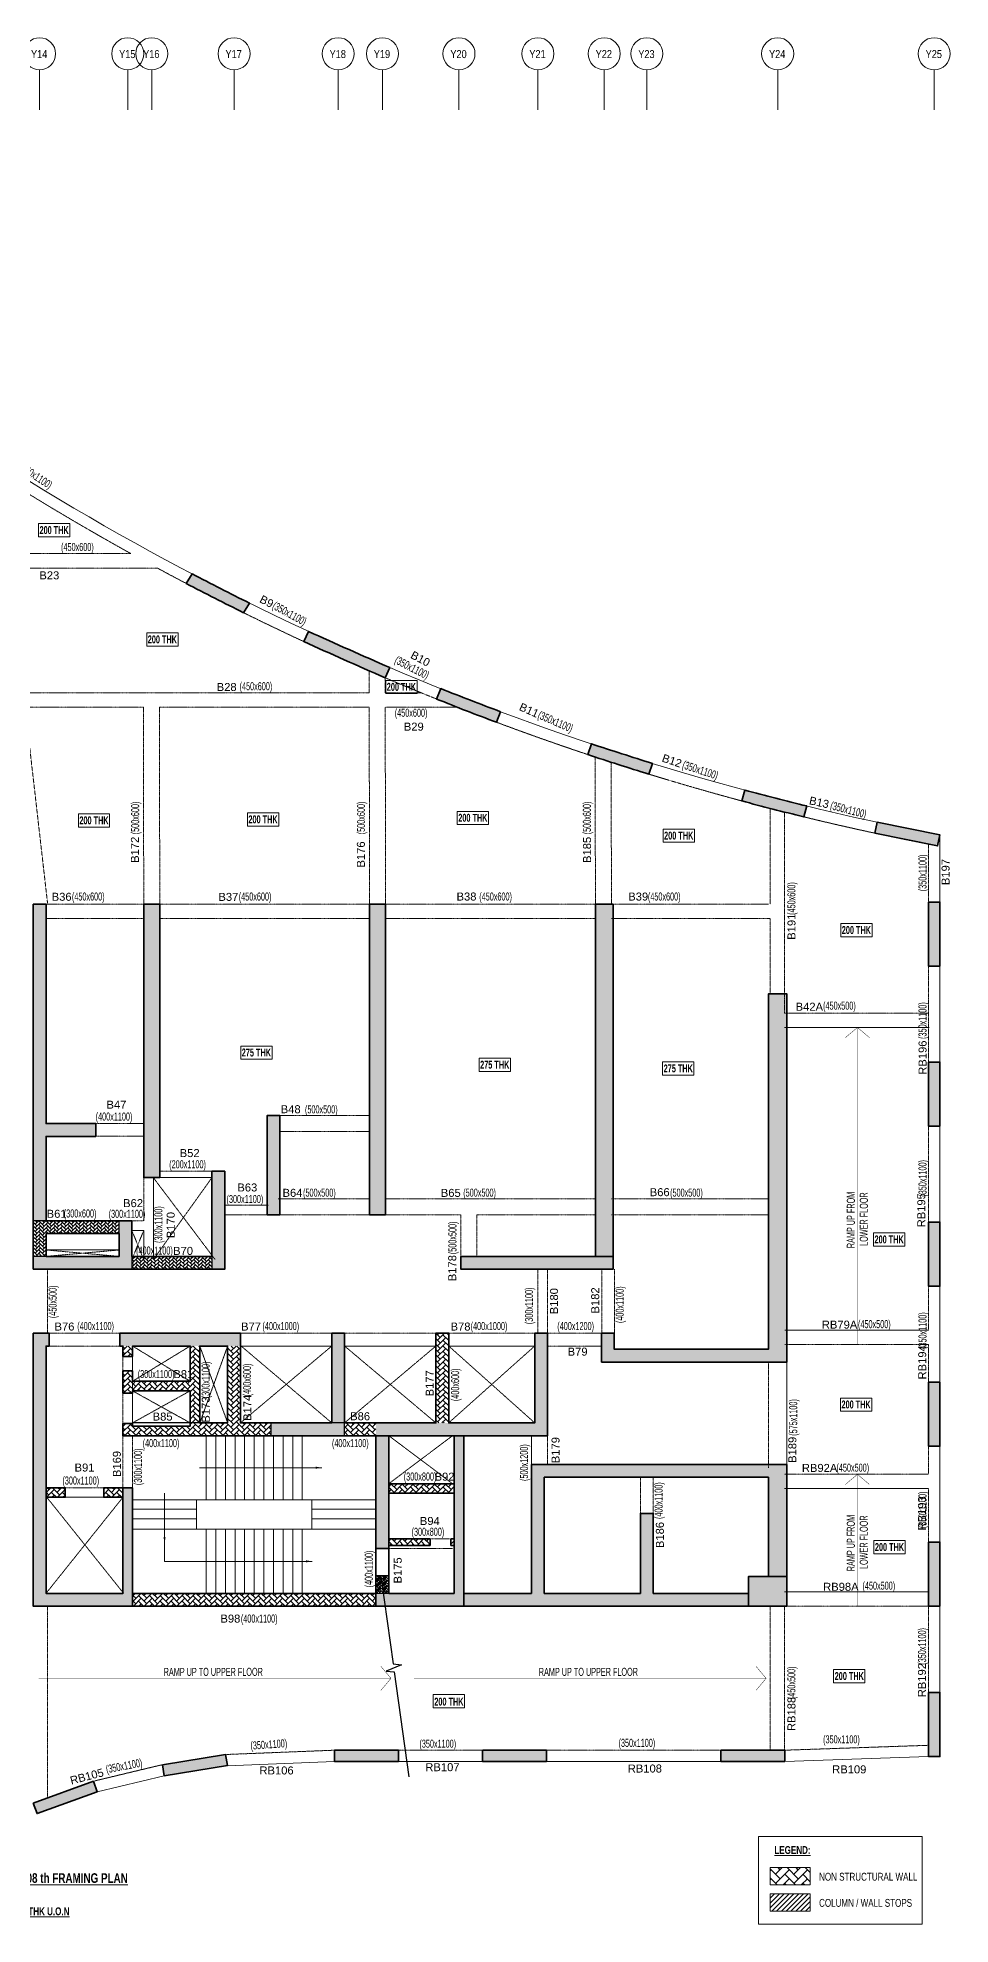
# Model space of a CAD drawing. Header units: millimetres. Extents: x -22 to 70213, y 125 to 62313.
# Drawn here: x 41729 to 70213, y 3389 to 62313 of the extents above; entities that cross this region are included whole.
import ezdxf
from ezdxf.enums import TextEntityAlignment as Align

# ---------------------------------------------------------------- set-up
doc = ezdxf.new("R2010")
doc.units = ezdxf.units.MM
doc.linetypes.add('Grid Line', pattern=[2222.5, 1270, -317.5, 317.5, -317.5])
doc.linetypes.add('HIDDEN', pattern=[0.375, 0.25, -0.125])
for name, color, linetype, lineweight in [('A-ANNO-DIMS', 8, 'Continuous', 15), ('A-DETL-MISC', 35, 'Continuous', 15), ('A-FLOR-IDEN', 11, 'Continuous', 9), ('A-GRIDS', 8, 'Continuous', 9), ('A-HIDD-ABVE', 8, 'HIDDEN', 20), ('G-ANNO-TEXT', 231, 'Continuous', 9), ('S-BEAM', 7, 'Continuous', 18), ('S-BEAM-IDEN', 2, 'Continuous', 9), ('S-COL HATCH', 9, 'Continuous', 0), ('S-COLS', 5, 'Continuous', 35), ('S-GRIDS', 8, 'Continuous', 9)]:
    doc.layers.add(name, color=color, linetype=linetype, lineweight=lineweight)
for name, color, linetype in [('Beam Nos', 7, 'Continuous'), ('changes', 7, 'Continuous'), ('SECTION LINE', 4, 'Continuous'), ('SUNK SLAB', 8, 'Continuous')]:
    doc.layers.add(name, color=color, linetype=linetype)
doc.styles.add('Arial Narrow', font='ARIALN.TTF', dxfattribs={"height": 400})
doc.styles.add('Dim.s & Anno.(Misc.)', font='ARIALN.TTF')
doc.styles.add('SC-BBS1', font='SansSerif')
doc.styles.add('Swis721 LtCn BT', font='swisscl.ttf', dxfattribs={"width": 0.9, "height": 233.355162})
doc.styles.add('Swis721 LtCn BT_2', font='swisscl.ttf', dxfattribs={"height": 244.992296})
doc.styles.add('Swis721 LtCn BT_B', font='', dxfattribs={"width": 0.9, "height": 246.918336})
doc.styles.get('Swis721 LtCn BT_B').set_extended_font_data('Swis721 LtCn BT', bold=True)
doc.dimstyles.new('A-GFC-100', dxfattribs={"dimscale": 100, "dimtxt": 1.75, "dimasz": 1.5, "dimexe": 1.5, "dimexo": 0, "dimgap": 1, "dimtad": 1, "dimdsep": 46, "dimtxsty": 'Dim.s & Anno.(Misc.)', "dimblk": 'ARCHTICK', "dimcen": 0, "dimdle": 1.5, "dimclrd": 256, "dimclre": 8, "dimclrt": 6, "dimazin": 2, "dimtfac": 1, "dimtix": 1, "dimtmove": 2, "dimatfit": 3, "dimfxl": 1, "dimtolj": 1, "dimlwd": -1, "dimlwe": 9, "dimarcsym": 0})
pattern_1 = [(45, (-31794446.85, 20735559.75), (0, 169.7056275), [360, -120]), (135, (-31794362, 20735644.6), (1e-14, 169.7056275), [360, -120])]

# ---------------------------------------------------------------- blocks, each defined once
blk = doc.blocks.new('A$C0921b736')
at = {"layer": 'S-COL HATCH', "transparency": 33554687}
h = blk.add_hatch(color=256, dxfattribs=at)
h.dxf.hatch_style = 1
h.paths.add_polyline_path([(29725, 12785), (30125, 12785), (30125, 15425), (31675, 15425), (31675, 15825), (30125, 15825), (30125, 22675), (29725, 22675)])
h = blk.add_hatch(color=256, dxfattribs=at)
h.dxf.hatch_style = 1
h.paths.add_polyline_path([(33675, 14135), (33175, 14135), (33175, 22675), (33675, 22675)])
h = blk.add_hatch(color=256, dxfattribs=at)
h.dxf.hatch_style = 1
h.paths.add_polyline_path([(40725, 12975), (40225, 12975), (40225, 22675), (40725, 22675)])
h = blk.add_hatch(color=256, dxfattribs=at)
h.dxf.hatch_style = 1
h.paths.add_polyline_path([(43075, 11675), (43075, 11275), (47825, 11275), (47825, 11675)])
h.paths.add_polyline_path([(47825, 22675), (47275, 22675), (47275, 11675), (47825, 11675)])
h = blk.add_hatch(color=256, dxfattribs=at)
h.dxf.hatch_style = 1
h.paths.add_polyline_path([(53250, 8375), (53250, 19875), (52675, 19875), (52675, 8775), (47865, 8775), (47865, 9275), (47465, 9275), (47465, 8375)])
h = blk.add_hatch(color=256, dxfattribs=at)
h.dxf.hatch_style = 1
h.paths.add_polyline_path([(37425, 16075), (37025, 16075), (37025, 12975), (37425, 12975)])
h = blk.add_hatch(color=256, dxfattribs=at)
h.dxf.hatch_style = 1
h.paths.add_polyline_path([(35305, 11675), (35305, 11275), (35705, 11275), (35705, 14335), (35305, 14335)])
h = blk.add_hatch(color=256, dxfattribs=at)
h.dxf.hatch_style = 1
h.paths.add_polyline_path([(32805, 11275), (32805, 11675), (32805, 12785), (32405, 12785), (32405, 12385), (32405, 11675), (30125, 11675), (29725, 11675), (29725, 11275)])
at = {"layer": 'S-COL HATCH'}
h = blk.add_hatch(dxfattribs=at)
h.set_pattern_fill('AR-HBONE', color=256, scale=20)
h.set_pattern_definition([(45, (-31794446.854, 20735559.75), (0, 113.13708499), [240, -80]), (135, (-31794390.286, 20735616.32), (9e-15, 113.13708499), [240, -80])])
h.paths.add_polyline_path([(30125, 12385), (30125, 11692), (30125, 11692), (30125, 11675), (29725, 11675), (29725, 12785), (32405, 12785), (32405, 12485), (32405, 12385)])
h = blk.add_hatch(dxfattribs=at)
h.set_pattern_fill('AR-HBONE', color=256, scale=20)
h.set_pattern_definition([(45, (-31966103.18, 21022167.41), (0, 113.13708499), [240, -80]), (135, (-31966046.61, 21022223.98), (9e-15, 113.13708499), [240, -80])])
h.paths.add_polyline_path([(35305, 11275), (35305, 11675), (32805, 11675), (32805, 11275)])
at = {"layer": 'S-COL HATCH', "transparency": 33554687}
h = blk.add_hatch(color=256, dxfattribs=at)
h.dxf.hatch_style = 1
h.paths.add_polyline_path([(32525, 4450), (32825, 4450), (32825, 1150), (32825, 750), (30125, 750), (29725, 750), (29725, 1150), (29725, 1150), (29725, 9275), (30225, 9275), (30225, 8875), (30125, 8875), (30125, 1150), (30125, 1150), (32525, 1150), (32525, 1150)])
h = blk.add_hatch(color=256, dxfattribs=at)
h.dxf.hatch_style = 1
h.paths.add_polyline_path([(36195, 9275), (32425, 9275), (32425, 8875), (36195, 8875)])
at = {"layer": 'S-COL HATCH'}
h = blk.add_hatch(dxfattribs=at)
h.set_pattern_fill('AR-HBONE', color=256, scale=30)
h.set_pattern_definition(pattern_1)
h.paths.add_polyline_path([(34925, 8875), (34625, 8875), (34625, 7775), (32825, 7775), (32825, 8100), (32525, 8100), (32525, 7398), (32825, 7398), (32825, 7475), (34625, 7475), (34625, 6375), (32825, 6375), (32825, 6453), (32525, 6453), (32525, 6075), (37145, 6075), (37145, 6475), (34925, 6475)])
h = blk.add_hatch(dxfattribs=at)
h.set_pattern_fill('AR-HBONE', color=256, scale=30)
h.set_pattern_definition(pattern_1)
h.paths.add_polyline_path([(32825, 8875), (32525, 8875), (32525, 8550), (32825, 8550)])
h = blk.add_hatch(dxfattribs=at)
h.set_pattern_fill('AR-HBONE', color=256, scale=30)
h.set_pattern_definition(pattern_1)
h.paths.add_polyline_path([(36195, 6475), (35795, 6475), (35795, 8875), (36195, 8875)])
at = {"layer": 'S-COL HATCH', "transparency": 33554687}
h = blk.add_hatch(color=256, dxfattribs=at)
h.dxf.hatch_style = 1
h.paths.add_polyline_path([(39445, 9275), (39045, 9275), (39045, 6475), (39445, 6475)])
h = blk.add_hatch(color=256, dxfattribs=at)
h.dxf.hatch_style = 1
h.paths.add_polyline_path([(40425, 6075), (40425, 6475), (45379, 6475), (45379, 9275), (45779, 9275), (45779, 6075)])
at = {"layer": 'S-COL HATCH'}
h = blk.add_hatch(dxfattribs=at)
h.set_pattern_fill('AR-HBONE', color=256, scale=30)
h.set_pattern_definition(pattern_1)
h.paths.add_polyline_path([(42695, 6475), (42295, 6475), (42295, 9275), (42695, 9275)])
at = {"layer": 'S-COL HATCH', "transparency": 33554687}
h = blk.add_hatch(color=256, dxfattribs=at)
h.dxf.hatch_style = 1
h.paths.add_polyline_path([(39445, 6475), (37145, 6475), (37145, 6075), (39445, 6075)])
at = {"layer": 'S-COL HATCH'}
h = blk.add_hatch(dxfattribs=at)
h.set_pattern_fill('AR-HBONE', color=256, scale=30)
h.set_pattern_definition(pattern_1)
h.paths.add_polyline_path([(39445, 6475), (40425, 6475), (40425, 6075), (39445, 6075)])
at = {"layer": 'S-COL HATCH', "transparency": 33554687}
h = blk.add_hatch(color=256, dxfattribs=at)
h.dxf.hatch_style = 1
h.paths.add_polyline_path([(40425, 6075), (40825, 6075), (40825, 6075), (40825, 4575), (40825, 4575), (40825, 4275), (40825, 2550), (40425, 2550)])
h = blk.add_hatch(color=256, dxfattribs=at)
h.dxf.hatch_style = 1
h.paths.add_polyline_path([(42865, 6075), (43165, 6075), (43165, 750), (42865, 750), (40425, 750), (40425, 1150), (42865, 1150), (42865, 2850), (42865, 2850), (42865, 2850)])
h = blk.add_hatch(color=256, dxfattribs=at)
h.dxf.hatch_style = 1
h.paths.add_polyline_path([(52675, 4775), (52675, 1675), (53250, 1675), (53250, 5175), (45279, 5175), (45279, 1150), (43165, 1150), (43165, 750), (52050, 750), (52050, 1150), (49079, 1150), (49079, 3648), (48679, 3648), (48679, 1150), (45679, 1150), (45679, 4775)])
at = {"layer": 'S-COL HATCH'}
h = blk.add_hatch(dxfattribs=at)
h.set_pattern_fill('AR-HBONE', color=256, scale=30)
h.set_pattern_definition([(45, (-31794446.85, 20683630.75), (0, 169.7056275), [360, -120]), (135, (-31794362, 20683715.6), (1e-14, 169.7056275), [360, -120])])
h.paths.add_polyline_path([(32525, 4150), (32525, 4450), (31925, 4450), (31925, 4150)])
h.paths.add_polyline_path([(30725, 4150), (30725, 4450), (30125, 4450), (30125, 4150)])
h = blk.add_hatch(dxfattribs=at)
h.set_pattern_fill('AR-HBONE', color=256, scale=30)
h.set_pattern_definition(pattern_1)
h.paths.add_polyline_path([(40825, 4275), (42865, 4275), (42865, 4575), (40825, 4575)])
h = blk.add_hatch(dxfattribs=at)
h.set_pattern_fill('AR-HBONE', color=256, scale=30)
h.set_pattern_definition(pattern_1)
h.paths.add_polyline_path([(42115, 2850), (42115, 2650), (40825, 2650), (40825, 2850)])
h = blk.add_hatch(dxfattribs=at)
h.set_pattern_fill('AR-HBONE', color=256, scale=30)
h.set_pattern_definition(pattern_1)
h.paths.add_polyline_path([(42765, 2850), (42865, 2850), (42865, 2650), (42765, 2650)])
h = blk.add_hatch(dxfattribs=at)
h.set_pattern_fill('AR-HBONE', color=256, scale=30)
h.set_pattern_definition(pattern_1)
h.paths.add_polyline_path([(40425, 1700), (40825, 1700), (40825, 1150), (40425, 1150)])
at = {"layer": 'S-COL HATCH', "transparency": 33554687}
h = blk.add_hatch(color=256, dxfattribs=at)
h.dxf.hatch_style = 1
h.paths.add_polyline_path([(53250, 1675), (53250, 750), (52050, 750), (52050, 1675)])
at = {"layer": 'S-COL HATCH'}
h = blk.add_hatch(dxfattribs=at)
h.set_pattern_fill('AR-HBONE', color=256, scale=30)
h.set_pattern_definition(pattern_1)
h.paths.add_polyline_path([(40425, 1150), (32825, 1150), (32825, 750), (40425, 750)])
at = {"layer": 'changes'}
for p, q in [((30125, 12785), (29725, 12785)), ((32405, 12385), (32405, 12785)), ((30125, 11675), (29725, 11675)), ((32805, 11675), (32805, 11275)), ((35305, 11675), (35305, 11275))]:
    blk.add_line(p, q, dxfattribs=at)
blk.add_lwpolyline([(39445, 6475), (37145, 6475), (37145, 6075), (39445, 6075)], close=True, dxfattribs=at)
at = {"layer": 'S-COLS'}
for p, q in [((32525, 4450), (32525, 1150)), ((32825, 4450), (32825, 1150)), ((40825, 2550), (40425, 2550)), ((40825, 1700), (40425, 1700)), ((32825, 1150), (32825, 750))]:
    blk.add_line(p, q, dxfattribs=at)
for points in [[(29725, 11275), (29725, 22675), (30125, 22675), (30125, 15825), (31675, 15825), (31675, 15425), (30125, 15425), (30125, 12785), (32805, 12785), (32805, 11675), (35305, 11675), (35305, 14335), (35705, 14335), (35705, 11275), (29725, 11275)], [(47825, 11675), (47825, 22675), (47275, 22675), (47275, 11675), (47825, 11675)], [(29725, 1150), (29725, 9275), (30225, 9275), (30225, 8875), (30125, 8875), (30125, 1150), (32525, 1150)], [(36195, 9275), (32425, 9275), (32425, 8875), (32525, 8875), (32525, 8550), (32825, 8550), (32825, 8875), (33725, 8875), (34625, 8875), (34625, 7775), (32825, 7775), (32825, 8100), (32525, 8100), (32525, 7398), (32825, 7398), (32825, 7475), (34625, 7475), (34625, 6375), (33725, 6375), (32825, 6375), (32825, 6453), (32525, 6453), (32525, 6075), (34625, 6075), (34625, 6075), (45779, 6075), (45779, 9275), (45379, 9275), (45379, 6475), (42695, 6475), (42695, 9275)], [(39045, 9275), (39045, 6475), (36195, 6475), (36195, 9275)], [(39445, 9275), (39045, 9275)], [(42295, 9275), (42295, 6475), (39445, 6475), (39445, 9275)], [(42695, 9275), (42295, 9275)], [(40825, 750), (40425, 750), (40425, 6075)], [(40825, 6075), (40825, 1150)], [(43165, 6075), (43165, 750), (42865, 750)], [(42865, 1150), (42865, 6075)], [(43165, 1150), (45279, 1150), (45279, 5175), (53250, 5175)], [(53250, 5175), (53250, 1675), (52675, 1675), (52675, 4775), (45679, 4775), (45679, 1150), (48679, 1150), (48679, 3648), (49079, 3648), (49079, 1150), (52050, 1150), (52050, 750), (43165, 750)], [(30125, 4150), (30725, 4150), (30725, 4450), (30125, 4450)], [(32525, 4150), (31925, 4150), (31925, 4450), (32825, 4450)], [(40825, 2850), (42115, 2850)], [(42115, 2650), (40825, 2650)], [(42115, 2850), (42115, 2650)], [(42765, 2650), (42765, 2850)], [(42765, 2850), (42865, 2850)], [(42865, 2650), (42765, 2650)], [(30125, 750), (30125, 750), (29725, 750), (29725, 1150)], [(32825, 1150), (40425, 1150), (40425, 750), (30125, 750)], [(40825, 1150), (42865, 1150)], [(42865, 750), (40825, 750)]]:
    blk.add_lwpolyline(points, dxfattribs=at)
for points in [[(33675, 14135), (33175, 14135), (33175, 22675), (33675, 22675)], [(53250, 8375), (47465, 8375), (47465, 9275), (47865, 9275), (47865, 8775), (52675, 8775), (52675, 19875), (53250, 19875)], [(30125, 12385), (32405, 12385), (32405, 11675), (30125, 11675)], [(35795, 6475), (34925, 6475), (34925, 8875), (35795, 8875)], [(40825, 4575), (42865, 4575), (42865, 4275), (40825, 4275)]]:
    blk.add_lwpolyline(points, close=True, dxfattribs=at)
at = {"layer": 'S-COLS', "elevation": 0}
for points in [[(40725, 12975), (40225, 12975), (40225, 22675), (40725, 22675)], [(37425, 16075), (37025, 16075), (37025, 12975), (37425, 12975)], [(43075, 11675), (47825, 11675), (47825, 11275), (43075, 11275)], [(53250, 750), (52050, 750), (52050, 1675), (53250, 1675)]]:
    blk.add_lwpolyline(points, close=True, dxfattribs=at)
blk = doc.blocks.new('*U10')
blk.add_lwpolyline([(-28.23, 0), (-1.25, 0), (-0.62, 2.5), (0.62, -2.5), (1.25, 0), (34.3, 0)])
blk = doc.blocks.new('_ARCHTICK')
at = {"color": 0, "linetype": 'ByBlock', "const_width": 0.15}
blk.add_lwpolyline([(-0.5, -0.5), (0.5, 0.5)], dxfattribs=at)
blk = doc.blocks.new('A$Cb7cd9481')
at = {"layer": 'S-COL HATCH', "transparency": 33554687}
h = blk.add_hatch(color=256, dxfattribs=at)
h.dxf.hatch_style = 1
h.paths.add_polyline_path([(28420, 25306), (28602, 25607, -0.00603), (26815, 26517), (26634, 26217, 0.006005)])
h = blk.add_hatch(color=256, dxfattribs=at)
h.dxf.hatch_style = 1
h.paths.add_polyline_path([(30445, 24722), (30297, 24405, 0.004309), (32837, 23274), (32985, 23591, -0.004327)])
h = blk.add_hatch(color=256, dxfattribs=at)
h.dxf.hatch_style = 1
h.paths.add_polyline_path([(36311, 21885), (36443, 22213, -0.006015), (34578, 22935), (34446, 22609, 0.00603)])
h = blk.add_hatch(color=256, dxfattribs=at)
h.dxf.hatch_style = 1
h.paths.add_polyline_path([(41071, 20263), (41183, 20599, -0.006015), (39279, 21210), (39167, 20874, 0.00603)])
h = blk.add_hatch(color=256, dxfattribs=at)
h.dxf.hatch_style = 1
h.paths.add_polyline_path([(45907, 18929), (46003, 19269, -0.006016), (44065, 19767), (43970, 19427, 0.006031)])
h = blk.add_hatch(color=256, dxfattribs=at)
h.dxf.hatch_style = 1
h.paths.add_polyline_path([(48195, 18764), (48125, 18421), (50085, 18021), (50155, 18363)])
h = blk.add_hatch(color=256, dxfattribs=at)
h.dxf.hatch_style = 1
h.paths.add_polyline_path([(50155, 16269), (49805, 16269), (49805, 14269), (50155, 14269)])
h = blk.add_hatch(color=256, dxfattribs=at)
h.dxf.hatch_style = 1
h.paths.add_polyline_path([(49805, 9269), (50155, 9269), (50155, 11269), (49805, 11269)])
h = blk.add_hatch(color=256, dxfattribs=at)
h.dxf.hatch_style = 1
h.paths.add_polyline_path([(50155, 6269), (49805, 6269), (49805, 4269), (50155, 4269)])
h = blk.add_hatch(color=256, dxfattribs=at)
h.dxf.hatch_style = 1
h.paths.add_polyline_path([(50155, 1269), (49805, 1269), (49805, -731), (50155, -731)])
h = blk.add_hatch(color=256, dxfattribs=at)
h.dxf.hatch_style = 1
h.paths.add_polyline_path([(49805, -5724), (50155, -5724), (50155, -3724), (49805, -3724)])
h = blk.add_hatch(color=256, dxfattribs=at)
h.dxf.hatch_style = 1
h.paths.add_polyline_path([(49805, -10421), (50155, -10421), (50155, -8421), (49805, -8421)])
h = blk.add_hatch(color=256, dxfattribs=at)
h.dxf.hatch_style = 1
h.paths.add_polyline_path([(25886, -10678), (25942, -11024), (27916, -10706), (27860, -10360)])
h = blk.add_hatch(color=256, dxfattribs=at)
h.dxf.hatch_style = 1
h.paths.add_polyline_path([(31255, -10224), (31255, -10574), (33255, -10574), (33255, -10224)])
h = blk.add_hatch(color=256, dxfattribs=at)
h.dxf.hatch_style = 1
h.paths.add_polyline_path([(35880, -10224), (35880, -10574), (37880, -10574), (37880, -10224)])
h = blk.add_hatch(color=256, dxfattribs=at)
h.dxf.hatch_style = 1
h.paths.add_polyline_path([(43315, -10224), (43315, -10574), (45315, -10574), (45315, -10224)])
h = blk.add_hatch(color=256, dxfattribs=at)
h.dxf.hatch_style = 1
h.paths.add_polyline_path([(23855, -11522), (23735, -11193), (21855, -11874), (21974, -12203)])
at = {"layer": 'S-COLS', "elevation": 0}
for points in [[(26634, 26217, 0.006005), (28420, 25306), (28602, 25607, -0.00603), (26815, 26517), (26634, 26217)], [(30297, 24405), (30445, 24722, 0.004327), (32985, 23591), (32837, 23274, -0.004309), (30297, 24405)], [(36443, 22213, -0.006015), (34578, 22935), (34446, 22609, 0.00603), (36311, 21885), (36443, 22213)], [(39167, 20874, 0.00603), (41071, 20263), (41183, 20599, -0.006015), (39279, 21210), (39167, 20874)], [(46003, 19269, -0.006016), (44065, 19767), (43970, 19427, 0.006031), (45907, 18929), (46003, 19269)]]:
    blk.add_lwpolyline(points, format="xyb", dxfattribs=at)
for points in [[(48195, 18764), (50155, 18363), (50085, 18021), (48125, 18421), (48195, 18764)], [(25886, -10678), (25942, -11024), (27916, -10706), (27860, -10360), (25886, -10678)], [(21855, -11874), (21974, -12203), (23855, -11522), (23735, -11193), (21855, -11874)]]:
    blk.add_lwpolyline(points, dxfattribs=at)
for points in [[(49805, 16269), (50155, 16269), (50155, 14269), (49805, 14269)], [(49805, 11269), (50155, 11269), (50155, 9269), (49805, 9269)], [(49805, 6269), (50155, 6269), (50155, 4269), (49805, 4269)], [(49805, 1269), (50155, 1269), (50155, -731), (49805, -731)], [(49805, -3724), (50155, -3724), (50155, -5724), (49805, -5724)], [(49805, -8421), (50155, -8421), (50155, -10421), (49805, -10421)], [(31255, -10224), (33255, -10224), (33255, -10574), (31255, -10574)], [(35880, -10224), (37880, -10224), (37880, -10574), (35880, -10574)], [(43315, -10224), (45315, -10224), (45315, -10574), (43315, -10574)]]:
    blk.add_lwpolyline(points, close=True, dxfattribs=at)
blk = doc.blocks.new('Grid - Type 1 Structural-6743905-9TH FLOOR LVL')
at = {"layer": 'A-GRIDS'}
blk.add_circle((0, 0), 4, dxfattribs=at)
blk = doc.blocks.new('A$C45bf0ae9')
at = {"layer": 'S-GRIDS', "linetype": 'Grid Line'}
for p, q in [((22055, 41014), (22055, 42264)), ((24805, 41014), (24805, 42264)), ((25555, 41014), (25555, 42264)), ((28125, 41014), (28125, 42264)), ((31375, 41014), (31375, 42264)), ((32755, 41014), (32755, 42264)), ((35145, 41014), (35145, 42264)), ((37610, 41014), (37610, 42264)), ((39680, 41014), (39680, 42264)), ((41010, 41014), (41010, 42264)), ((45093, 41014), (45093, 42264)), ((49980, 41014), (49980, 42264))]:
    blk.add_line(p, q, dxfattribs=at)
at = {"layer": 'A-GRIDS', "xscale": 124.9999999999999, "yscale": 124.9999999999999, "zscale": 124.9999999999999}
for p in [(22055, 42764), (24805, 42764), (25555, 42764), (28125, 42764), (31375, 42764), (32755, 42764), (35145, 42764), (37610, 42764), (39680, 42764), (41010, 42764), (45093, 42764), (49980, 42764)]:
    blk.add_blockref('Grid - Type 1 Structural-6743905-9TH FLOOR LVL', p, dxfattribs=at)
at = {"layer": 'A-GRIDS', "lineweight": 18, "char_height": 250, "width": 641.35, "attachment_point": 1, "style": 'Arial Narrow'}
for s, insert in [('Y14', (21786, 42879)), ('Y15', (24536, 42879)), ('Y16', (25286, 42879)), ('Y17', (27856, 42879)), ('Y18', (31106, 42879)), ('Y19', (32486, 42879)), ('Y20', (34876, 42879)), ('Y21', (37341, 42879)), ('Y22', (39411, 42879)), ('Y23', (40741, 42879)), ('Y24', (44824, 42879)), ('Y25', (49711, 42879))]:
    blk.add_mtext(s, dxfattribs=dict(at, insert=insert))
blk = doc.blocks.new('A$C40398dd4')
at = {"layer": 'A-ANNO-DIMS', "ltscale": 500, "elevation": 0}
blk.add_lwpolyline([(5810, 1000), (6600, 1000), (6600, 1565)], dxfattribs=at)
at = {"layer": 'A-DETL-MISC'}
for p, q in [((2300, 4925), (2300, 2925)), ((2600, 4925), (2600, 2925)), ((2900, 4925), (2900, 2925)), ((3200, 4925), (3200, 2925)), ((3500, 4925), (3500, 2925)), ((3800, 4925), (3800, 2925)), ((4100, 4925), (4100, 2925)), ((4400, 4925), (4400, 2925)), ((4700, 4925), (4700, 2925)), ((5000, 4925), (5000, 2925)), ((5300, 4925), (5300, 2925)), ((2300, 0), (2300, 2000)), ((2600, 0), (2600, 2000)), ((2900, 0), (2900, 2000)), ((3200, 0), (3200, 2000)), ((3500, 0), (3500, 2000)), ((3800, 0), (3800, 2000)), ((4100, 0), (4100, 2000)), ((4400, 0), (4400, 2000)), ((4700, 0), (4700, 2000)), ((5000, 0), (5000, 2000)), ((5300, 0), (5300, 2000))]:
    blk.add_line(p, q, dxfattribs=at)
for points in [[(2000, 2925), (0, 2925)], [(2000, 2625), (0, 2625)], [(5600, 2925), (7600, 2925)], [(5600, 2625), (7600, 2625)], [(2000, 2325), (0, 2325)], [(5600, 2325), (7600, 2325)]]:
    blk.add_lwpolyline(points, dxfattribs=at)
blk.add_lwpolyline([(5600, 2925), (5600, 2000), (2000, 2000), (2000, 2925)], close=True, dxfattribs=at)
at = {"layer": 'A-DETL-MISC', "elevation": 0}
for points in [[(2000, 2000), (0, 2000)], [(5600, 2000), (7600, 2000)]]:
    blk.add_lwpolyline(points, dxfattribs=at)
at = {"layer": 'A-ANNO-DIMS', "ltscale": 500}
for points in [[(1688, 3925), (5510, 3925)], [(6600, 1565), (6600, 3126)], [(1988, 1000), (5810, 1000)]]:
    blk.add_leader(points, dimstyle='A-GFC-100', override={"dimasz": 2, "dimtad": 0, "dimfxl": 0.18, "dimarcsym": 1}, dxfattribs=at)

msp = doc.modelspace()

# ---------------------------------------------------------------- hatches: boundary and pattern name
at = {"layer": 'S-COL HATCH'}
h = msp.add_hatch(dxfattribs=at)
h.set_pattern_fill('AR-HBONE', color=256, scale=15)
h.set_pattern_definition([(45, (-31754584.733, 20696204.807), (0, 84.85281374), [180, -60]), (135, (-31754542.31, 20696247.233), (7e-15, 84.85281374), [180, -60])])
h.paths.add_polyline_path([(52687.1, 14274.1), (52287.1, 14274.1), (52287.1, 13724.1), (52687.1, 13724.1)])
at = {"layer": 'SUNK SLAB'}
h = msp.add_hatch(dxfattribs=at)
h.set_pattern_fill('AR-HBONE', color=8, scale=50, style=0)
h.set_pattern_definition([(45, (-31294009.79, 20968685.06), (0, 282.8427125), [600, -200]), (135, (-31293868.36, 20968826.48), (2e-14, 282.8427125), [600, -200])])
h.paths.add_polyline_path([(65840.4, 5156.5), (65840.4, 4615.2), (64590.8, 4615.2), (64590.8, 5156.5)], flags=0)
h = msp.add_hatch(dxfattribs=at)
h.set_pattern_fill('ANSI31', color=8, scale=850, style=0)
h.set_pattern_definition([(45, (-31294009.79, 20969353.56), (-75.1300955, 75.1300955), [])])
h.paths.add_polyline_path([(65840.4, 4340.1), (65840.4, 3798.9), (64590.8, 3798.9), (64590.8, 4340.1)], flags=0)

# ---------------------------------------------------------------- linework, layer by layer
at = {"layer": 'A-FLOR-IDEN', "color": 8, "flags": 128}
for points in [[(42729.1, 47136.1), (42729.1, 46724.3), (41751.6, 46724.3), (41751.6, 47136.1)], [(42729.1, 47136.1), (42729.1, 46724.3), (41751.6, 46724.3), (41751.6, 47136.1)], [(46107.1, 43722.1), (46107.1, 43310.3), (45129.6, 43310.3), (45129.6, 43722.1)], [(46107.1, 43722.1), (46107.1, 43310.3), (45129.6, 43310.3), (45129.6, 43722.1)], [(53568.6, 42239.6), (53568.6, 41827.8), (52591.1, 41827.8), (52591.1, 42239.6)], [(53568.6, 42239.6), (53568.6, 41827.8), (52591.1, 41827.8), (52591.1, 42239.6)], [(43973.6, 38070.6), (43973.6, 37658.8), (42996.1, 37658.8), (42996.1, 38070.6)], [(43973.6, 38070.6), (43973.6, 37658.8), (42996.1, 37658.8), (42996.1, 38070.6)], [(49249.6, 38101.6), (49249.6, 37689.8), (48272.1, 37689.8), (48272.1, 38101.6)], [(49249.6, 38101.6), (49249.6, 37689.8), (48272.1, 37689.8), (48272.1, 38101.6)], [(55801.1, 38150.1), (55801.1, 37738.3), (54823.6, 37738.3), (54823.6, 38150.1)], [(55801.1, 38150.1), (55801.1, 37738.3), (54823.6, 37738.3), (54823.6, 38150.1)], [(62226.1, 37594.6), (62226.1, 37182.8), (61248.6, 37182.8), (61248.6, 37594.6)], [(62226.1, 37594.6), (62226.1, 37182.8), (61248.6, 37182.8), (61248.6, 37594.6)], [(67771.6, 34644.1), (67771.6, 34232.3), (66794.1, 34232.3), (66794.1, 34644.1)], [(67771.6, 34644.1), (67771.6, 34232.3), (66794.1, 34232.3), (66794.1, 34644.1)], [(49042.6, 30818.3), (49042.6, 30406.5), (48065.1, 30406.5), (48065.1, 30818.3)], [(62211.8, 30322), (62211.8, 29910.2), (61234.3, 29910.2), (61234.3, 30322)]]:
    msp.add_lwpolyline(points, close=True, dxfattribs=at)
at = {"layer": 'A-FLOR-IDEN', "color": 8, "elevation": 0, "flags": 128}
for points in [[(56483.5, 30439), (56483.5, 30027.1), (55506, 30027.1), (55506, 30439)], [(68793.2, 24980.5), (68793.2, 24568.7), (67815.7, 24568.7), (67815.7, 24980.5)], [(67762.7, 19825.6), (67762.7, 19413.8), (66785.2, 19413.8), (66785.2, 19825.6)], [(68805.7, 15373.6), (68805.7, 14961.8), (67828.2, 14961.8), (67828.2, 15373.6)], [(67549.9, 11343.2), (67549.9, 10931.3), (66572.4, 10931.3), (66572.4, 11343.2)], [(55053, 10561.6), (55053, 10149.7), (54075.5, 10149.7), (54075.5, 10561.6)]]:
    msp.add_lwpolyline(points, close=True, dxfattribs=at)
at = {"layer": 'A-HIDD-ABVE', "linetype": 'HIDDEN'}
for p, q in [((47167.1, 26709.3), (45337.1, 24149.3)), ((47267.1, 24149.3), (45337.1, 26709.3)), ((45037.1, 25059.3), (44667.1, 24149.3)), ((45037.1, 24149.3), (44667.1, 25059.3)), ((44267.1, 24449.4), (41987.1, 24249.3)), ((44267.1, 24249.3), (41987.1, 24449.4)), ((46487.1, 21449.3), (44687.1, 20349.3)), ((46487.1, 20349.3), (44687.1, 21449.3)), ((47657.1, 21449.3), (46787.1, 19049.3)), ((47657.1, 19049.3), (46787.1, 21449.3)), ((50907.1, 21449.3), (48057.1, 19049.3)), ((50907.1, 19049.3), (48077.1, 21449.3)), ((54157.1, 21449.3), (51307.1, 19049.3)), ((54157.1, 19049.3), (51307.1, 21449.3)), ((57241.5, 21449.3), (54557.1, 19049.3)), ((57241.5, 19049.3), (54557.1, 21449.3)), ((46487.1, 19049.3), (44687.1, 20049.3)), ((46487.1, 20049.3), (44687.1, 19049.3)), ((52687.1, 18649.3), (54677.1, 17149.3)), ((52687.1, 17149.3), (54677.1, 18649.3)), ((44387.1, 16724.1), (41987.1, 13724.1)), ((42011.2, 16724.1), (44411.2, 13724.1))]:
    msp.add_line(p, q, dxfattribs=at)
at = {"layer": 'G-ANNO-TEXT', "color": 7, "elevation": 0}
for points in [[(64222.2, 6128.7), (69340.9, 6128.7), (69340.9, 3388.5), (64222.2, 3388.5)], [(65840.4, 5156.5), (65840.4, 4615.2), (64590.8, 4615.2), (64590.8, 5156.5)], [(65840.4, 4340.1), (65840.4, 3798.9), (64590.8, 3798.9), (64590.8, 4340.1)]]:
    msp.add_lwpolyline(points, close=True, dxfattribs=at)
at = {"layer": 'S-BEAM', "linetype": 'HIDDEN'}
for p, q in [((41308, 46199.3), (44638.6, 46199.3)), ((41308, 45749.3), (45459.9, 45749.3)), ((52073.8, 41849.3, 0), (52072.5, 42536.9, 0)), ((41308, 41849.3), (52073.8, 41849.3)), ((52573.8, 41849.3, 0), (52572.9, 42322, 0)), ((52573.8, 41849.3), (53706.5, 41849.3)), ((42035.5, 35277.7), (41334.6, 41400.4, 0)), ((45029.5, 41399.3), (41334.7, 41399.3)), ((45037.1, 35249.3), (45029.5, 41399.3)), ((45529.7, 41399.3), (52074.8, 41399.3)), ((45537.1, 35249.3), (45529.7, 41399.3)), ((52087.1, 35249.3, 0), (52074.8, 41399.3, 0)), ((52574.8, 41399.3), (54831, 41399.3)), ((52587.1, 35249.3, 0), (52574.8, 41399.3, 0)), ((59137.1, 35249.3), (59127.9, 39847.6)), ((59637.1, 35249.3), (59628.2, 39683.8)), ((64587.2, 35249.3), (64587.2, 38242.7)), ((65037.2, 31849.3), (65037.2, 38128)), ((45037.1, 35249.3), (41987.1, 35249.3)), ((45037.1, 34799.3), (41987.1, 34799.3)), ((45537.1, 35249.3), (52087.1, 35249.3, 0)), ((45537.1, 34799.3), (52087.1, 34799.3)), ((59137.1, 35249.3), (52587.1, 35249.3, 0)), ((59137.1, 34799.3), (52587.1, 34799.3)), ((64537.1, 35249.3), (59637.1, 35249.3)), ((64587.2, 34799.3), (59637.1, 34799.3)), ((64587.2, 32449.3), (64587.2, 34799.3)), ((69537.5, 31849.3), (65037.2, 31849.3)), ((43537.1, 28399.3), (45037.1, 28399.3)), ((49287.1, 28649.3, 0), (52087.1, 28649.3, 0)), ((43537.1, 27999.3), (45037.1, 27999.3)), ((49287.1, 28149.3, 0), (52087.1, 28149.3, 0)), ((45037.1, 26709.3), (45037.1, 25359.3)), ((47167.1, 26909.3), (45537.1, 26909.3)), ((52087.1, 26049.3, 0), (49237.1, 26049.3, 0)), ((59137.1, 26049.3), (52587.1, 26049.3)), ((59637.1, 26049.3), (64537.1, 26049.3)), ((45037.1, 25359.3), (44667.1, 25359.3)), ((48937.1, 25849.3, 0), (47567.1, 25849.3)), ((54937.1, 25549.3), (47567.1, 25549.3)), ((54937.1, 24249.3, 0), (54937.1, 25549.3, 0)), ((59137.1, 25549.3), (55437.1, 25549.3)), ((55437.1, 24249.3, 0), (55437.1, 25549.3, 0)), ((59637.1, 25549.3), (64537.1, 25549.3)), ((42037.1, 23849.3), (42037.1, 21849.3)), ((57341.5, 21849.3), (57341.5, 23849.3, 0)), ((57641.5, 21849.3), (57641.5, 23849.3, 0)), ((59337.1, 23849.3), (59337.1, 21849.3)), ((59737.1, 23849.3, 0), (59727.1, 21849.3)), ((44287.1, 21849.3), (42087.1, 21849.3)), ((50907.1, 21849.3), (48057.1, 21849.3)), ((54157.1, 21849.3), (51307.1, 21849.3)), ((57241.5, 21849.3), (54557.1, 21849.3)), ((59337.1, 21849.3), (57641.5, 21849.3)), ((44287.1, 21449.3), (42087.1, 21449.3)), ((44387.1, 19026.8), (44387.1, 21449.3)), ((59337.1, 21449.3), (57641.5, 21449.3)), ((65051.5, 21499.3), (69537.5, 21499.3)), ((64537.1, 17649.3), (64537.1, 20949.3, 0)), ((44387.1, 17024.1), (44387.1, 18649.3)), ((44687.1, 17024.1), (44687.1, 18649.3)), ((57641.5, 18649.3), (57641.5, 17749.3)), ((60541.4, 16221.9), (60541.4, 17349.3)), ((60941.5, 16221.9), (60941.5, 17349.3)), ((65037.1, 17449.3), (69537.5, 17449.3)), ((43787.1, 17024.1), (42587.1, 17024.1)), ((54577.1, 15424.1), (53927.1, 15424.1)), ((54677.1, 15124.1), (52687.1, 15124.1)), ((42037.1, 13324.1), (42037.1, 7338)), ((64587.1, 13324.1), (64587.1, 8825.2)), ((65037.1, 13324.1), (69551.5, 13324.1)), ((65037.1, 13324.1), (65037.1, 8825.2)), ((65035.5, 8825), (69537.5, 8978.6, 0)), ((43506, 7867.5, 0), (45593.1, 8365.9, 0)), ((47614.1, 8691.3, 0), (50980.5, 8825.1, 0)), ((52987.5, 8825.2, 0), (55612.5, 8825.2, 0)), ((63047.5, 8825.2, 0), (57612.5, 8825.2, 0)), ((42037.1, 6965.7), (42037.1, 6961.2))]:
    msp.add_line(p, q, dxfattribs=at)
at = {"layer": 'S-BEAM'}
for p, q in [((69551.5, 31399.3), (65037.1, 31399.3)), ((45337.1, 26709.3), (45337.1, 24149.3)), ((47167.1, 26709.3), (45537.1, 26709.3)), ((45037.1, 25059.3), (44667.1, 25059.3)), ((45037.1, 25059.3), (45037.1, 24149.3)), ((65051.5, 21949.3), (69537.5, 21949.3)), ((44687.1, 19026.8), (44687.1, 21449.3)), ((50907.1, 21449.3), (48077.1, 21449.3)), ((54157.1, 21449.3), (51307.1, 21449.3)), ((57241.5, 21449.3), (54557.1, 21449.3)), ((65112.1, 17649.3), (65112.1, 20949.3)), ((57141.5, 18649.3), (57141.5, 17749.3)), ((43787.1, 16724.1), (42587.1, 16724.1)), ((65037.1, 16999.3), (69537.5, 16999.3)), ((65037.1, 13774.1), (69551.5, 13774.1)), ((47628, 8341.6, 0), (50994.4, 8475.4, 0)), ((52987.5, 8475.2, 0), (55612.5, 8475.2, 0)), ((63047.5, 8475.2, 0), (57612.5, 8475.2, 0)), ((65047.5, 8475.2), (69537.5, 8628.4, 0)), ((43587.3, 7527.1, 0), (45674.4, 8025.5, 0))]:
    msp.add_line(p, q, dxfattribs=at)
at = {"layer": 'S-BEAM', "ltscale": 250000, "elevation": 0}
msp.add_lwpolyline([(69887.5, 37412.6, -0.1044195), (37770.5, 50877.7, 0.059137), (29647.3, 56200.4, 0.059137)], format="xyb", dxfattribs=at)
at = {"layer": 'S-BEAM', "linetype": 'HIDDEN', "elevation": 0}
for points in [[(44638.6, 46199.3, -0.0114004), (41308, 48148.6)], [(52072.5, 42536.9, -0.0217249), (45459.9, 45749.3, -0.0217249)], [(59127.9, 39847.6, -0.0207042), (52572.9, 42322, -0.0207042)], [(64587.2, 38242.7, -0.0152572), (59628.2, 39683.8, -0.0152572)], [(69551.5, 37121, -0.0136644), (65037.2, 38128, -0.0136644)]]:
    msp.add_lwpolyline(points, format="xyb", dxfattribs=at)
at = {"layer": 'S-BEAM', "ltscale": 250000, "elevation": 0}
msp.add_lwpolyline([(69887.5, 8628.4), (69887.5, 37412.6)], dxfattribs=at)
at = {"layer": 'S-BEAM', "linetype": 'HIDDEN', "elevation": 0}
for points in [[(69537.5, 21949.3), (69537.5, 37121)], [(69537.5, 17449.3), (69537.5, 21499.3)], [(69537.5, 8628.4), (69537.5, 16999.3)]]:
    msp.add_lwpolyline(points, dxfattribs=at)
at = {"layer": 'S-BEAM', "elevation": 0}
msp.add_lwpolyline([(65051.5, 31399.3), (69551.5, 31399.3)], dxfattribs=at)
at = {"layer": 'S-BEAM', "const_width": 12.5, "elevation": 0}
for points in [[(67690.9, 31082.9), (67315.9, 31399.3), (66940.9, 31082.9)], [(52439.9, 10694.8), (52756.3, 11069.8), (52439.9, 11444.8)], [(64149.6, 10694.8), (64465.9, 11069.8), (64149.6, 11444.8)], [(41762.4, 11074.1), (52755, 11074.1)], [(53472.1, 11074.1), (64464.6, 11074.1)]]:
    msp.add_lwpolyline(points, dxfattribs=at)
at = {"layer": 'S-BEAM', "const_width": 12.5}
for points in [[(67315.9, 31399.3), (67315.9, 21499.3)], [(67690.9, 17125.7), (67315.9, 17442.1), (66940.9, 17125.7)], [(67315.9, 17449.3), (67315.9, 13324.1)]]:
    msp.add_lwpolyline(points, dxfattribs=at)
at = {"layer": 'S-BEAM', "elevation": 0}
msp.add_lwpolyline([(41987.1, 24249.3), (44267.1, 24249.3), (44267.1, 24449.4), (41987.1, 24449.4)], close=True, dxfattribs=at)
at = {"layer": 'S-COL HATCH', "elevation": 0}
msp.add_lwpolyline([(52687.1, 13724.1), (52287.1, 13724.1), (52287.1, 14274.1), (52687.1, 14274.1)], close=True, dxfattribs=at)
at = {"layer": 'SECTION LINE'}
msp.add_line((46787.1, 19049.3), (44687.1, 19049.3), dxfattribs=at)

# ---------------------------------------------------------------- block references
at = {"xscale": 100, "yscale": 100, "zscale": 100, "rotation": 277.960533334072}
msp.add_blockref('*U10', (52840.4, 11395, 0), dxfattribs=at)
at = {"layer": 'Beam Nos'}
msp.add_blockref('A$C45bf0ae9', (19732.8, 19049.3), dxfattribs=at)
at = {"layer": 'changes'}
msp.add_blockref('A$C0921b736', (11862.1, 12574.1), dxfattribs=at)
at = {"layer": 'S-BEAM'}
msp.add_blockref('A$Cb7cd9481', (19732.8, 19049.3), dxfattribs=at)
at = {"layer": 'S-BEAM-IDEN', "xscale": -1}
msp.add_blockref('A$C40398dd4', (52287.1, 13724.1), dxfattribs=at)

# ---------------------------------------------------------------- texts
at = {"layer": 'A-FLOR-IDEN', "color": 1, "char_height": 246.92, "width": 1155, "attachment_point": 2, "line_spacing_factor": 0.964267, "style": 'Swis721 LtCn BT_B'}
for s, insert in [('200 THK', (42240.3, 47058.1)), ('200 THK', (42240.3, 47058.1)), ('200 THK', (45618.3, 43644.1)), ('200 THK', (45618.3, 43644.1)), ('200 THK', (53079.8, 42161.6)), ('200 THK', (53079.8, 42161.6)), ('200 THK', (43484.8, 37992.6)), ('200 THK', (43484.8, 37992.6)), ('200 THK', (48760.8, 38023.6)), ('200 THK', (48760.8, 38023.6)), ('200 THK', (55312.3, 38072.1)), ('200 THK', (55312.3, 38072.1)), ('200 THK', (61737.3, 37516.6)), ('200 THK', (61737.3, 37516.6)), ('200 THK', (67282.8, 34566.1)), ('200 THK', (67282.8, 34566.1)), ('275 THK', (48553.8, 30740.3)), ('275 THK', (55994.8, 30360.9, 0)), ('275 THK', (61723, 30243.9)), ('200 THK', (68304.4, 24902.5)), ('200 THK', (67273.9, 19747.6)), ('200 THK', (68316.9, 15295.6)), ('200 THK', (67061.2, 11265.1)), ('200 THK', (54564.3, 10465.5))]:
    msp.add_mtext(s, dxfattribs=dict(at, insert=insert))
at = {"layer": 'Beam Nos', "color": 3, "style": 'SC-BBS1'}
for s, p in [('B23', (42090.5, 45321.6)), ('B28', (47626.3, 41833.1)), ('B29', (53467.3, 40595.6)), ('B36', (42475.3, 35281.8)), ('B37', (47679.8, 35278)), ('B38', (55112.8, 35289.1)), ('B39', (60472.8, 35289.1)), ('B42A', (65814.6, 31847.2)), ('B47', (44185.5, 28788)), ('B48', (49624.5, 28646.5)), ('B52', (46471.3, 27276.3)), ('B63', (48271.3, 26202.1)), ('B62', (44704, 25712.8)), ('B64', (49681.2, 26034.4)), ('B65', (54621.4, 26032.9)), ('B66', (61143.3, 26054.7, 0)), ('B61', (42318.6, 25380.3)), ('B70', (46265.3, 24220.9)), ('B76', (42562.5, 21857.5)), ('B77', (48387.5, 21857.5)), ('B78', (54926.5, 21857.5)), ('RB79A', (66757.6, 21917.6)), ('B79', (58581, 21074.1)), ('B81', (46271.6, 20371.1)), ('B85', (45627, 19046.1)), ('B86', (51791.6, 19055.6)), ('B91', (43189.3, 17453.8, 0)), ('RB92A', (66134.6, 17441.7)), ('B92', (54427.9, 17168.7, 0)), ('B94', (53966.9, 15785, 0)), ('RB98A', (66798.4, 13729.9, 0)), ('B98', (47742.2, 12736.3, 0))]:
    msp.add_text(s, height=250, dxfattribs=at).set_placement(p, align=Align.BOTTOM_CENTER)
for s, rotation, p in [('B9', 332.64829, (48783.6, 44528.6, 0)), ('B10', 331.961303, (53580.1, 42740.6)), ('B11', 335.988913, (56984.6, 41125.6)), ('B12', 341.267559, (61461.4, 39541)), ('B13', 347.635051, (66077, 38235.7, 0)), ('B172', 90, (44962.9, 36949.6)), ('B176', 90, (52015.9, 36803.6, 0)), ('B185', 90, (59075.2, 36946.4)), ('B191', 90, (65456.6, 34546.5, 0)), ('B170', 90, (46079.6, 25228.3)), ('B178', 90, (54867.4, 23882.6)), ('B180', 90, (58044.5, 22851.3)), ('B182', 90, (59329.9, 22874.5)), ('B177', 90, (54162.4, 20284.6)), ('B173', 90, (47173.4, 19465.9)), ('B174', 90, (48471.9, 19520.5)), ('B179', 90, (58091.5, 18198.5)), ('B189', 90, (65484.4, 18207.5, 0)), ('B169', 90, (44398.3, 17765.2, 0)), ('B186', 90, (61348.1, 15547.2, 0)), ('B175', 90, (53164, 14441.3)), ('RB188', 90, (65456.2, 9958.7, 0))]:
    msp.add_text(s, height=250, rotation=rotation, dxfattribs=at).set_placement(p, align=Align.BOTTOM_CENTER)
at = {"layer": 'Beam Nos', "style": 'SC-BBS1'}
for s, rotation, p in [('B197', 90, (70267.1, 36254.2, 0)), ('RB196', 90, (69549, 30457.1, 0)), ('RB195', 90, (69509, 25691.4, 0)), ('RB194', 90, (69538.1, 20940.2, 0)), ('RB193', 90, (69529.5, 16223.2, 0)), ('RB192', 90, (69529.5, 11014.6, 0)), ('RB105', 14.57455, (43312, 7812.9, 0))]:
    msp.add_text(s, height=250, rotation=rotation, dxfattribs=at).set_placement(p, align=Align.BOTTOM_CENTER)
for s, p in [('RB106', (49183.1, 7993.3, 0)), ('RB107', (54361.1, 8095.3, 0)), ('RB108', (60679.6, 8053.3, 0)), ('RB109', (67061.1, 8027.3, 0))]:
    msp.add_text(s, height=250, dxfattribs=at).set_placement(p, align=Align.BOTTOM_CENTER)
at = {"layer": 'G-ANNO-TEXT', "color": 7, "char_height": 244.992, "attachment_point": 1, "line_spacing_factor": 0.971848, "style": 'Swis721 LtCn BT_2'}
for s, insert, width in [('\\fSwis721 LtCn BT|b1|i0|c0|p34|;\\LLEGEND:', (64722.6, 5831.2), 1299), ('NON STRUCTURAL WALL', (66118.5, 4995.8), 3845.238), ('COLUMN / WALL STOPS', (66118.5, 4179.4), 3845.238)]:
    msp.add_mtext(s, dxfattribs=dict(at, insert=insert, width=width))
at = {"layer": 'G-ANNO-TEXT', "color": 6, "insert": (36681, 4982.2), "char_height": 300, "width": 9013.977, "attachment_point": 1, "line_spacing_factor": 0.971848, "style": 'Swis721 LtCn BT_2'}
msp.add_mtext('{\\fSwis721 LtCn BT|b1|i0|c0|p34;\\LSEWRI STILT FLOOR - 04 th TO 08 th FRAMING PLAN }', dxfattribs=at)
at = {"layer": 'G-ANNO-TEXT', "color": 1, "insert": (38868, 3916.2), "char_height": 244.992, "width": 3728.693, "attachment_point": 1, "line_spacing_factor": 0.971848, "style": 'Swis721 LtCn BT_2'}
msp.add_mtext('{\\fSwis721 LtCn BT|b1|i0|c0|p34;\\LALL SLABS ARE 200 THK U.O.N}', dxfattribs=at)
at = {"layer": 'S-BEAM-IDEN', "style": 'Swis721 LtCn BT', "width": 0.8}
for s, rotation, p in [('(350x1100)', 326.357118, (41121.8, 48842.5)), ('(450x600)', 360, (42457, 46282.6)), ('(350x1100)', 331.043018, (49028, 44497.1)), ('(350x1100)', 332.517574, (52843.5, 42794.3)), ('(450x600)', 360, (48029.9, 41932.6)), ('(450x600)', 360, (52873, 41104.7)), ('(350x1100)', 336.769663, (57314.8, 41064.8)), ('(350x1100)', 341.716901, (61827.5, 39501)), ('(500x600)', 90, (44894.4, 37433.3)), ('(500x600)', 90, (51944.4, 37433.3, 0)), ('(500x600)', 90, (58994.4, 37433.3)), ('(350x1100)', 345.468765, (66450, 38222.4)), ('(350x1100)', 90, (69472.3, 35654.8)), ('(450x600)', 90, (65379.4, 34916.4)), ('(350x1100)', 90, (69472.3, 31041.2, 0)), ('(350x1100)', 90, (69472.3, 26113.3)), ('RAMP UP FROM', 90, (67234.3, 24506.8)), ('LOWER FLOOR', 90, (67639.3, 24577.7)), ('(300x1100)', 90, (45619.2, 24668.9, 0)), ('(500x500)', 90, (54798.6, 24317.9)), ('(450x500)', 90, (42319.2, 22322, 0)), ('(300x1100)', 90, (57187.1, 22131.8)), ('(400x1100)', 90, (60019.3, 22167.3)), ('(350x1100)', 90, (69472.3, 21357.3)), ('(300x1100)', 90, (47093.8, 19818.1)), ('(400x600)', 90, (48384.3, 19880.7, 0)), ('(400x600)', 90, (54881.6, 19729.1, 0)), ('(575x1100)', 90, (65436.4, 18645.1)), ('(400x1100)', 360, (45003.8, 18292.9)), ('(400x1100)', 360, (50913.5, 18292.9)), ('(300x1100)', 90, (44980.7, 17104.4, 0)), ('(500x1200)', 90, (57032.6, 17234.5)), ('(300x800)', 360, (53154.3, 17248.7)), ('(400x1100)', 90, (61233.7, 16047.3)), ('(350x1100)', 90, (69472.3, 15759.8)), ('RAMP UP FROM', 90, (67234.3, 14414.8)), ('LOWER FLOOR', 90, (67639.3, 14485.7)), ('(400x1100)', 90, (52187, 13912.6)), ('(400x1100)', 360, (48070.1, 12811.9)), ('(350x1100)', 90, (69458.4, 11495.8, 0)), ('(450x500)', 90, (65378.2, 10420.6)), ('(350x1100)', 4.137547, (48378.6, 8841.1, 0)), ('(350x1100)', 10.788367, (43885, 8104.5))]:
    msp.add_text(s, height=250, rotation=rotation, dxfattribs=at).set_placement(p)
for s, p in [('(450x600)', (42796.6, 35364.2)), ('(450x600)', (48003.6, 35364.2)), ('(450x600)', (55511.9, 35364.2)), ('(450x600)', (60775.9, 35364.2)), ('(450x500)', (66243.5, 31956.6)), ('(500x500)', (50071, 28716, 0)), ('(400x1100)', (43537.2, 28491.4, 0)), ('(200x1100)', (45833.3, 27001.4, 0)), ('(300x1100)', (47622.6, 25916)), ('(500x500)', (50010.6, 26116)), ('(500x500)', (55012.1, 26116)), ('(500x500)', (61468.1, 26116)), ('(300x600)', (42541.5, 25465.7)), ('(300x1100)', (43942.1, 25455.1, 0)), ('(400x1100)', (44798.7, 24307.2, 0)), ('(400x1100)', (42962.7, 21948.7)), ('(400x1000)', (48742.7, 21948.7)), ('(400x1000)', (55242.7, 21948.7)), ('(400x1200)', (57947.1, 21948.7)), ('(450x500)', (67333.5, 22008.7, 0)), ('(300x1100)', (44850.4, 20449.4)), ('(450x500)', (66661, 17525.9, 0)), ('(300x1100)', (42498.9, 17123.5)), ('(300x800)', (53398.3, 15523.5)), ('(450x500)', (67474.2, 13840.1)), ('RAMP UP TO UPPER FLOOR', (45659.7, 11147.7)), ('RAMP UP TO UPPER FLOOR', (57369.4, 11147.7)), ('(350x1100)', (53642.7, 8903.8, 0)), ('(350x1100)', (59858.7, 8930.5)), ('(350x1100)', (66244.1, 9040))]:
    msp.add_text(s, height=250, dxfattribs=at).set_placement(p)

doc.saveas('drawing.dxf')
